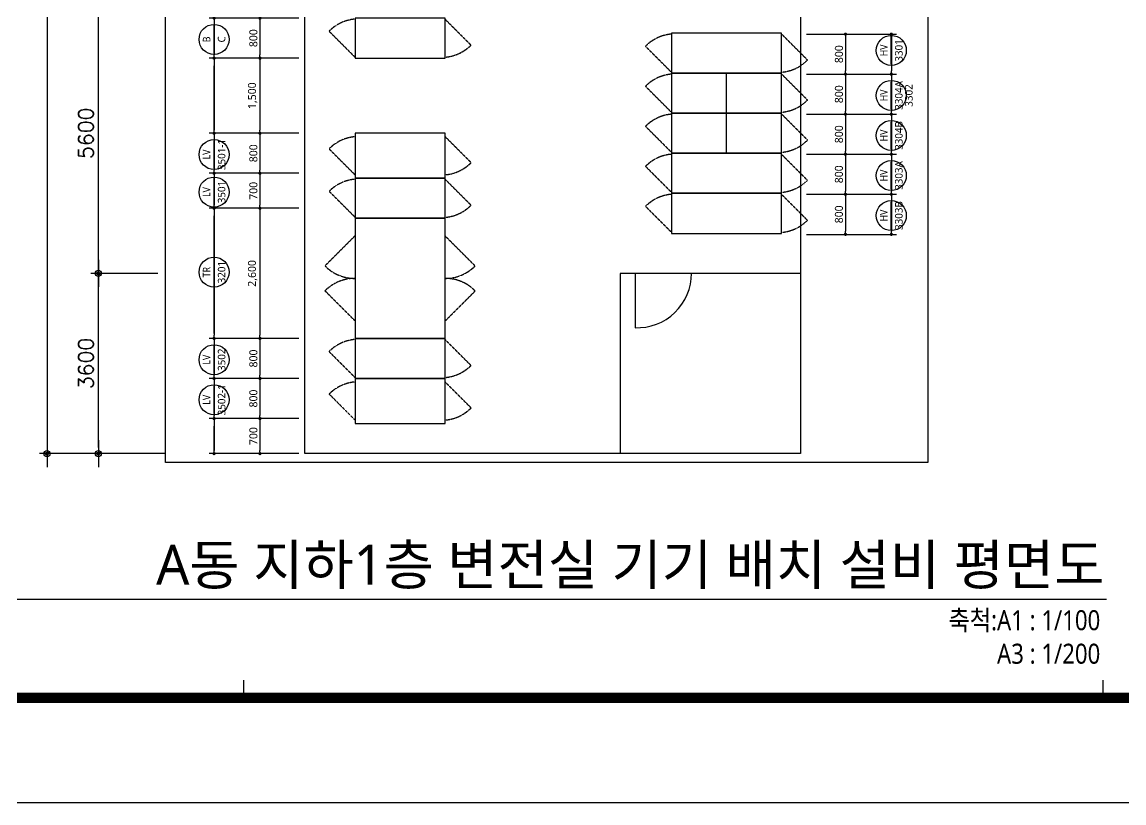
# Model space of a CAD drawing. Header units: millimetres. Extents: x -168200 to -84100, y 0 to 59400.
# Drawn here: x -150806 to -128784, y 0 to 15602 of the extents above; entities that cross this region are included whole.
import ezdxf
from ezdxf.enums import TextEntityAlignment as Align
from ezdxf.xclip import XClip

# ---------------------------------------------------------------- set-up
doc = ezdxf.new("R2010")
doc.units = ezdxf.units.MM
doc.header["$XCLIPFRAME"] = 0
for name, pattern in [('CEN', [62, 60, -1, 0, -1]), ('CENTER', [55, 50, -2, 1, -2]), ('HIDDEN', [0.375, 0.25, -0.125])]:
    doc.linetypes.add(name, pattern=pattern)
doc.layers.get('Defpoints').update_dxf_attribs({"color": 167})
for name, color, linetype in [('arch', 8, 'Continuous'), ('cen', 1, 'CENTER'), ('DIM', 6, 'Continuous'), ('J', 7, 'Continuous'), ('SYM', 3, 'Continuous'), ('TIT', 2, 'Continuous'), ('XR-SHEET-SHT', 5, 'Continuous'), ('XREF', 7, 'CEN')]:
    doc.layers.add(name, color=color, linetype=linetype)
doc.layers.add('XR-SHEET-TEMP', color=171, linetype='Continuous', plot=False)
doc.styles.add('2', font='romanc.shx', dxfattribs={"bigfont": 'gsg1.shx'})
doc.styles.add('arch', font='romans.shx', dxfattribs={"bigfont": 'GHS.SHX'})
doc.styles.add('GHS', font='malgun.ttf')
doc.styles.add('맑은고딕', font='malgun.ttf')
doc.dimstyles.new('Copy of PSD MI', dxfattribs={"dimscale": 100, "dimtxt": 1.5, "dimasz": 0.8, "dimexe": 1.25, "dimexo": 1.5, "dimgap": 0.6, "dimtad": 1, "dimdec": 0, "dimzin": 1, "dimdsep": 46, "dimlunit": 6, "dimtxsty": '맑은고딕', "dimblk": 'DOT', "dimcen": 2.5, "dimadec": 0, "dimazin": 0, "dimtfac": 1, "dimtdec": 0, "dimtix": 1, "dimtmove": 2, "dimatfit": 3, "dimfxl": 1, "dimtolj": 1, "dimtzin": 1, "dimarcsym": 0})
doc.dimstyles.new('치수~', dxfattribs={"dimscale": 200, "dimtxt": 3, "dimasz": 1.2, "dimexe": 1.5, "dimexo": 1.5, "dimgap": 1, "dimtad": 1, "dimdec": 0, "dimrnd": 0.25, "dimzin": 0, "dimdsep": 46, "dimtxsty": '2', "dimblk": 'Dimdot', "dimcen": 5, "dimclrd": 256, "dimclre": 256, "dimclrt": 256, "dimadec": 0, "dimazin": 0, "dimtfac": 1, "dimtdec": 0, "dimtix": 1, "dimtmove": 2, "dimatfit": 1, "dimldrblk": 'DIMDOT1', "dimfxl": 1, "dimtolj": 1, "dimtzin": 0, "dimarcsym": 0})

# ---------------------------------------------------------------- blocks, each defined once
blk = doc.blocks.new('XR-FORM-EE', base_point=(461, 408))
at = {"layer": 'XR-SHEET-SHT', "color": 5}
blk.add_lwpolyline([(0, 118800), (168200, 118800), (168200, 0), (0, 0)], close=True, dxfattribs=at)
at = {"layer": 'XR-SHEET-SHT', "color": 5, "const_width": 400}
blk.add_lwpolyline([(9300, 114600), (163900, 114600), (163900, 4200), (9300, 4200)], close=True, dxfattribs=at)
at = {"layer": 'XR-SHEET-TEMP'}
for p, q in [((43650, 4200), (43650, 4900)), ((78000, 4200), (78000, 4900))]:
    blk.add_line(p, q, dxfattribs=at)
blk = doc.blocks.new('XR-A동', base_point=(461, 408))
at = {"layer": 'arch', "ltscale": 5}
for p, q in [((-58975, 55837), (-58975, 74737)), ((-49075, 70737), (-49075, 55837)), ((-49075, 59437), (-52675, 59437)), ((-52675, 59437), (-52675, 55837)), ((-52379, 59437), (-52379, 58350)), ((-49075, 55837), (-58975, 55837))]:
    blk.add_line(p, q, dxfattribs=at)
blk.add_arc((-52337, 59437), 1087, 267.7706, 0, dxfattribs=at)
blk = doc.blocks.new('Dimdot')
at = {"layer": 'arch', "linetype": 'Continuous'}
blk.add_line((-2.25, 0), (2.25, 0), dxfattribs=at)
for radius in [0.5, 0.25]:
    blk.add_circle((0, 0), radius, dxfattribs=at)
blk = doc.blocks.new('*D10')
at = {"layer": 'arch', "lineweight": -2, "transparency": 16777216}
for p, q in [((-147933, 25880), (-150456, 25880)), ((-150306, 25760), (-150306, 7100)), ((-147933, 6980), (-150456, 6980))]:
    blk.add_line(p, q, dxfattribs=at)
at = {"layer": 'Defpoints', "color": 0, "transparency": 16777216}
for p in [(-147783, 25880), (-150306, 6980), (-147783, 6980)]:
    blk.add_point(p, dxfattribs=at)
at = {"layer": 'arch', "lineweight": -2, "transparency": 16777216, "xscale": 120, "yscale": 120, "zscale": 120}
for p, rotation in [((-150306, 25880), 90), ((-150306, 6980), 270)]:
    blk.add_blockref('Dimdot', p, dxfattribs=dict(at, rotation=rotation))
at = {"layer": 'arch', "transparency": 16777216, "insert": (-150556, 16430), "char_height": 300, "attachment_point": 5, "rotation": 90, "style": 'arch'}
blk.add_mtext('\\A1;18900', dxfattribs=at)
blk = doc.blocks.new('DIMDOT1')
blk.add_hatch(color=256).paths.add_polyline_path([(0.5, 0, 1), (-0.5, 0, 1)])
blk.add_line((-2, 0), (2, 0))
blk.add_circle((0, 0), 0.5)
blk = doc.blocks.new('*D12')
at = {"layer": 'arch', "lineweight": -2, "transparency": 16777216}
for p, q in [((-148089, 10580), (-149430, 10580)), ((-149280, 7100), (-149280, 10460)), ((-148089, 6980), (-149430, 6980))]:
    blk.add_line(p, q, dxfattribs=at)
at = {"layer": 'Defpoints', "color": 0, "transparency": 16777216}
for p in [(-149280, 10580), (-147939, 10580), (-147939, 6980)]:
    blk.add_point(p, dxfattribs=at)
at = {"layer": 'arch', "lineweight": -2, "transparency": 16777216, "xscale": 120, "yscale": 120, "zscale": 120}
for p, rotation in [((-149280, 10580), 90), ((-149280, 6980), 270)]:
    blk.add_blockref('Dimdot', p, dxfattribs=dict(at, rotation=rotation))
at = {"layer": 'arch', "transparency": 16777216, "insert": (-149530, 8780), "char_height": 300, "attachment_point": 5, "rotation": 90, "style": 'arch'}
blk.add_mtext('\\A1;3600', dxfattribs=at)
blk = doc.blocks.new('*D15')
at = {"layer": 'arch', "lineweight": -2, "transparency": 16777216}
for p, q in [((-148089, 16180), (-149430, 16180)), ((-149280, 10700), (-149280, 16060)), ((-148089, 10580), (-149430, 10580))]:
    blk.add_line(p, q, dxfattribs=at)
at = {"layer": 'Defpoints', "color": 0, "transparency": 16777216}
for p in [(-149280, 16180), (-147939, 16180), (-147939, 10580)]:
    blk.add_point(p, dxfattribs=at)
at = {"layer": 'arch', "lineweight": -2, "transparency": 16777216, "xscale": 120, "yscale": 120, "zscale": 120}
for p, rotation in [((-149280, 16180), 90), ((-149280, 10580), 270)]:
    blk.add_blockref('Dimdot', p, dxfattribs=dict(at, rotation=rotation))
at = {"layer": 'arch', "transparency": 16777216, "insert": (-149530, 13380), "char_height": 300, "attachment_point": 5, "rotation": 90, "style": 'arch'}
blk.add_mtext('\\A1;5600', dxfattribs=at)
blk = doc.blocks.new('DOT')
at = {"layer": 'cen', "color": 0, "linetype": 'ByBlock'}
blk.add_line((-0.5, 0), (-1, 0), dxfattribs=at)
at = {"layer": 'cen', "color": 0, "linetype": 'ByBlock', "const_width": 0.5}
blk.add_lwpolyline([(-0.25, 0, 1), (0.25, 0, 1)], format="xyb", close=True, dxfattribs=at)
blk = doc.blocks.new('*D58')
at = {"layer": 'Defpoints', "color": 0, "transparency": 16777216}
for p in [(-145151, 7680), (-146051, 6980), (-145151, 6980)]:
    blk.add_point(p, dxfattribs=at)
at = {"layer": 'DIM', "color": 0, "lineweight": -2, "ltscale": 2, "transparency": 16777216}
for p, q in [((-145271, 7680), (-146151, 7680)), ((-146051, 7616), (-146051, 7044)), ((-145271, 6980), (-146151, 6980))]:
    blk.add_line(p, q, dxfattribs=at)
at = {"layer": 'DIM', "color": 0, "lineweight": -2, "transparency": 16777216, "xscale": 64, "yscale": 64, "zscale": 64}
for p, rotation in [((-146051, 7680), 90), ((-146051, 6980), 270)]:
    blk.add_blockref('DOT', p, dxfattribs=dict(at, rotation=rotation))
at = {"layer": 'DIM', "color": 3, "transparency": 16777216, "insert": (-146182, 7330), "char_height": 160, "attachment_point": 5, "rotation": 90, "style": '맑은고딕'}
blk.add_mtext('\\A1;700', dxfattribs=at)
blk = doc.blocks.new('*D59')
at = {"layer": 'Defpoints', "color": 0, "transparency": 16777216}
for p in [(-145151, 8480), (-146051, 7680), (-145151, 7680)]:
    blk.add_point(p, dxfattribs=at)
at = {"layer": 'DIM', "color": 0, "lineweight": -2, "ltscale": 2, "transparency": 16777216}
for p, q in [((-145271, 8480), (-146151, 8480)), ((-146051, 8416), (-146051, 7744)), ((-145271, 7680), (-146151, 7680))]:
    blk.add_line(p, q, dxfattribs=at)
at = {"layer": 'DIM', "color": 0, "lineweight": -2, "transparency": 16777216, "xscale": 64, "yscale": 64, "zscale": 64}
for p, rotation in [((-146051, 8480), 90), ((-146051, 7680), 270)]:
    blk.add_blockref('DOT', p, dxfattribs=dict(at, rotation=rotation))
at = {"layer": 'DIM', "color": 3, "transparency": 16777216, "insert": (-146182, 8080), "char_height": 160, "attachment_point": 5, "rotation": 90, "style": '맑은고딕'}
blk.add_mtext('\\A1;800', dxfattribs=at)
blk = doc.blocks.new('*D60')
at = {"layer": 'Defpoints', "color": 0, "transparency": 16777216}
for p in [(-145151, 9280), (-146051, 8480), (-145151, 8480)]:
    blk.add_point(p, dxfattribs=at)
at = {"layer": 'DIM', "color": 0, "lineweight": -2, "ltscale": 2, "transparency": 16777216}
for p, q in [((-145271, 9280), (-146151, 9280)), ((-146051, 9216), (-146051, 8544)), ((-145271, 8480), (-146151, 8480))]:
    blk.add_line(p, q, dxfattribs=at)
at = {"layer": 'DIM', "color": 0, "lineweight": -2, "transparency": 16777216, "xscale": 64, "yscale": 64, "zscale": 64}
for p, rotation in [((-146051, 9280), 90), ((-146051, 8480), 270)]:
    blk.add_blockref('DOT', p, dxfattribs=dict(at, rotation=rotation))
at = {"layer": 'DIM', "color": 3, "transparency": 16777216, "insert": (-146182, 8880), "char_height": 160, "attachment_point": 5, "rotation": 90, "style": '맑은고딕'}
blk.add_mtext('\\A1;800', dxfattribs=at)
blk = doc.blocks.new('*D61')
at = {"layer": 'Defpoints', "color": 0, "transparency": 16777216}
for p in [(-145151, 13380), (-146051, 12580), (-145151, 12580)]:
    blk.add_point(p, dxfattribs=at)
at = {"layer": 'DIM', "color": 0, "lineweight": -2, "ltscale": 2, "transparency": 16777216}
for p, q in [((-145271, 13380), (-146151, 13380)), ((-146051, 13316), (-146051, 12644)), ((-145271, 12580), (-146151, 12580))]:
    blk.add_line(p, q, dxfattribs=at)
at = {"layer": 'DIM', "color": 0, "lineweight": -2, "transparency": 16777216, "xscale": 64, "yscale": 64, "zscale": 64}
for p, rotation in [((-146051, 13380), 90), ((-146051, 12580), 270)]:
    blk.add_blockref('DOT', p, dxfattribs=dict(at, rotation=rotation))
at = {"layer": 'DIM', "color": 3, "transparency": 16777216, "insert": (-146182, 12980), "char_height": 160, "attachment_point": 5, "rotation": 90, "style": '맑은고딕'}
blk.add_mtext('\\A1;{800}', dxfattribs=at)
blk = doc.blocks.new('*D67')
at = {"layer": 'Defpoints', "color": 0, "transparency": 16777216}
for p in [(-145151, 11880), (-146051, 9280), (-145151, 9280)]:
    blk.add_point(p, dxfattribs=at)
at = {"layer": 'DIM', "color": 0, "lineweight": -2, "ltscale": 2, "transparency": 16777216}
for p, q in [((-145271, 11880), (-146151, 11880)), ((-146051, 11816), (-146051, 9344)), ((-145271, 9280), (-146151, 9280))]:
    blk.add_line(p, q, dxfattribs=at)
at = {"layer": 'DIM', "color": 0, "lineweight": -2, "transparency": 16777216, "xscale": 64, "yscale": 64, "zscale": 64}
for p, rotation in [((-146051, 11880), 90), ((-146051, 9280), 270)]:
    blk.add_blockref('DOT', p, dxfattribs=dict(at, rotation=rotation))
at = {"layer": 'DIM', "color": 3, "transparency": 16777216, "insert": (-146196, 10580), "char_height": 160, "attachment_point": 5, "rotation": 90, "style": '맑은고딕'}
blk.add_mtext('\\A1;2,600', dxfattribs=at)
blk = doc.blocks.new('*D71')
at = {"layer": 'Defpoints', "color": 0, "transparency": 16777216}
for p in [(-145151, 11880), (-146968, 9280), (-145151, 9280)]:
    blk.add_point(p, dxfattribs=at)
at = {"layer": 'DIM', "color": 0, "lineweight": -2, "ltscale": 2, "transparency": 16777216}
for p, q in [((-145271, 11880), (-147068, 11880)), ((-146968, 11816), (-146968, 9344)), ((-145271, 9280), (-147068, 9280))]:
    blk.add_line(p, q, dxfattribs=at)
at = {"layer": 'DIM', "color": 0, "lineweight": -2, "transparency": 16777216, "xscale": 64, "yscale": 64, "zscale": 64}
for p, rotation in [((-146968, 11880), 90), ((-146968, 9280), 270)]:
    blk.add_blockref('DOT', p, dxfattribs=dict(at, rotation=rotation))
blk = doc.blocks.new('*D72')
at = {"layer": 'Defpoints', "color": 0, "transparency": 16777216}
for p in [(-145151, 9280), (-146968, 8480), (-145151, 8480)]:
    blk.add_point(p, dxfattribs=at)
at = {"layer": 'DIM', "color": 0, "lineweight": -2, "ltscale": 2, "transparency": 16777216}
for p, q in [((-145271, 9280), (-147068, 9280)), ((-146968, 9216), (-146968, 8544)), ((-145271, 8480), (-147068, 8480))]:
    blk.add_line(p, q, dxfattribs=at)
at = {"layer": 'DIM', "color": 0, "lineweight": -2, "transparency": 16777216, "xscale": 64, "yscale": 64, "zscale": 64}
for p, rotation in [((-146968, 9280), 90), ((-146968, 8480), 270)]:
    blk.add_blockref('DOT', p, dxfattribs=dict(at, rotation=rotation))
blk = doc.blocks.new('*D73')
at = {"layer": 'Defpoints', "color": 0, "transparency": 16777216}
for p in [(-145151, 8480), (-146968, 7680), (-145151, 7680)]:
    blk.add_point(p, dxfattribs=at)
at = {"layer": 'DIM', "color": 0, "lineweight": -2, "ltscale": 2, "transparency": 16777216}
for p, q in [((-145271, 8480), (-147068, 8480)), ((-146968, 8416), (-146968, 7744)), ((-145271, 7680), (-147068, 7680))]:
    blk.add_line(p, q, dxfattribs=at)
at = {"layer": 'DIM', "color": 0, "lineweight": -2, "transparency": 16777216, "xscale": 64, "yscale": 64, "zscale": 64}
for p, rotation in [((-146968, 8480), 90), ((-146968, 7680), 270)]:
    blk.add_blockref('DOT', p, dxfattribs=dict(at, rotation=rotation))
blk = doc.blocks.new('*D74')
at = {"layer": 'Defpoints', "color": 0, "transparency": 16777216}
for p in [(-145151, 7680), (-146968, 6980), (-145151, 6980)]:
    blk.add_point(p, dxfattribs=at)
at = {"layer": 'DIM', "color": 0, "lineweight": -2, "ltscale": 2, "transparency": 16777216}
for p, q in [((-145271, 7680), (-147068, 7680)), ((-146968, 7616), (-146968, 7044)), ((-145271, 6980), (-147068, 6980))]:
    blk.add_line(p, q, dxfattribs=at)
at = {"layer": 'DIM', "color": 0, "lineweight": -2, "transparency": 16777216, "xscale": 64, "yscale": 64, "zscale": 64}
for p, rotation in [((-146968, 7680), 90), ((-146968, 6980), 270)]:
    blk.add_blockref('DOT', p, dxfattribs=dict(at, rotation=rotation))
blk = doc.blocks.new('*D83')
at = {"layer": 'Defpoints', "color": 0, "transparency": 16777216}
for p in [(-145151, 13380), (-146968, 12580), (-145151, 12580)]:
    blk.add_point(p, dxfattribs=at)
at = {"layer": 'DIM', "color": 0, "lineweight": -2, "ltscale": 2, "transparency": 16777216}
for p, q in [((-145271, 13380), (-147068, 13380)), ((-146968, 13316), (-146968, 12644)), ((-145271, 12580), (-147068, 12580))]:
    blk.add_line(p, q, dxfattribs=at)
at = {"layer": 'DIM', "color": 0, "lineweight": -2, "transparency": 16777216, "xscale": 64, "yscale": 64, "zscale": 64}
for p, rotation in [((-146968, 13380), 90), ((-146968, 12580), 270)]:
    blk.add_blockref('DOT', p, dxfattribs=dict(at, rotation=rotation))
blk = doc.blocks.new('*D56')
at = {"layer": 'Defpoints', "color": 0, "transparency": 16777216}
for p in [(-145151, 12580), (-146051, 11880), (-145151, 11880)]:
    blk.add_point(p, dxfattribs=at)
at = {"layer": 'DIM', "color": 0, "lineweight": -2, "ltscale": 2, "transparency": 16777216}
for p, q in [((-145271, 12580), (-146151, 12580)), ((-146051, 12516), (-146051, 11944)), ((-145271, 11880), (-146151, 11880))]:
    blk.add_line(p, q, dxfattribs=at)
at = {"layer": 'DIM', "color": 0, "lineweight": -2, "transparency": 16777216, "xscale": 64, "yscale": 64, "zscale": 64}
for p, rotation in [((-146051, 12580), 90), ((-146051, 11880), 270)]:
    blk.add_blockref('DOT', p, dxfattribs=dict(at, rotation=rotation))
at = {"layer": 'DIM', "color": 3, "transparency": 16777216, "insert": (-146182, 12230), "char_height": 160, "attachment_point": 5, "rotation": 90, "style": '맑은고딕'}
blk.add_mtext('\\A1;700', dxfattribs=at)
blk = doc.blocks.new('*D57')
at = {"layer": 'Defpoints', "color": 0, "transparency": 16777216}
for p in [(-145151, 12580), (-146968, 11880), (-145151, 11880)]:
    blk.add_point(p, dxfattribs=at)
at = {"layer": 'DIM', "color": 0, "lineweight": -2, "ltscale": 2, "transparency": 16777216}
for p, q in [((-145271, 12580), (-147068, 12580)), ((-146968, 12516), (-146968, 11944)), ((-145271, 11880), (-147068, 11880))]:
    blk.add_line(p, q, dxfattribs=at)
at = {"layer": 'DIM', "color": 0, "lineweight": -2, "transparency": 16777216, "xscale": 64, "yscale": 64, "zscale": 64}
for p, rotation in [((-146968, 12580), 90), ((-146968, 11880), 270)]:
    blk.add_blockref('DOT', p, dxfattribs=dict(at, rotation=rotation))
blk = doc.blocks.new('*D86')
at = {"layer": 'Defpoints', "color": 0, "transparency": 16777216}
for p in [(-145151, 15680), (-146051, 14880), (-145151, 14880)]:
    blk.add_point(p, dxfattribs=at)
at = {"layer": 'DIM', "color": 0, "lineweight": -2, "ltscale": 2, "transparency": 16777216}
for p, q in [((-145271, 15680), (-146151, 15680)), ((-146051, 15616), (-146051, 14944)), ((-145271, 14880), (-146151, 14880))]:
    blk.add_line(p, q, dxfattribs=at)
at = {"layer": 'DIM', "color": 0, "lineweight": -2, "transparency": 16777216, "xscale": 64, "yscale": 64, "zscale": 64}
for p, rotation in [((-146051, 15680), 90), ((-146051, 14880), 270)]:
    blk.add_blockref('DOT', p, dxfattribs=dict(at, rotation=rotation))
at = {"layer": 'DIM', "color": 3, "transparency": 16777216, "insert": (-146182, 15280), "char_height": 160, "attachment_point": 5, "rotation": 90, "style": '맑은고딕'}
blk.add_mtext('\\A1;800', dxfattribs=at)
blk = doc.blocks.new('*D87')
at = {"layer": 'Defpoints', "color": 0, "transparency": 16777216}
for p in [(-145151, 15680), (-146968, 14880), (-145151, 14880)]:
    blk.add_point(p, dxfattribs=at)
at = {"layer": 'DIM', "color": 0, "lineweight": -2, "ltscale": 2, "transparency": 16777216}
for p, q in [((-145271, 15680), (-147068, 15680)), ((-146968, 15616), (-146968, 14944)), ((-145271, 14880), (-147068, 14880))]:
    blk.add_line(p, q, dxfattribs=at)
at = {"layer": 'DIM', "color": 0, "lineweight": -2, "transparency": 16777216, "xscale": 64, "yscale": 64, "zscale": 64}
for p, rotation in [((-146968, 15680), 90), ((-146968, 14880), 270)]:
    blk.add_blockref('DOT', p, dxfattribs=dict(at, rotation=rotation))
blk = doc.blocks.new('*D88')
at = {"layer": 'Defpoints', "color": 0, "transparency": 16777216}
for p in [(-145151, 14880), (-146051, 13380), (-145151, 13380)]:
    blk.add_point(p, dxfattribs=at)
at = {"layer": 'DIM', "color": 0, "lineweight": -2, "ltscale": 2, "transparency": 16777216}
for p, q in [((-145271, 14880), (-146151, 14880)), ((-146051, 14816), (-146051, 13444)), ((-145271, 13380), (-146151, 13380))]:
    blk.add_line(p, q, dxfattribs=at)
at = {"layer": 'DIM', "color": 0, "lineweight": -2, "transparency": 16777216, "xscale": 64, "yscale": 64, "zscale": 64}
for p, rotation in [((-146051, 14880), 90), ((-146051, 13380), 270)]:
    blk.add_blockref('DOT', p, dxfattribs=dict(at, rotation=rotation))
at = {"layer": 'DIM', "color": 3, "transparency": 16777216, "insert": (-146196, 14130), "char_height": 160, "attachment_point": 5, "rotation": 90, "style": '맑은고딕'}
blk.add_mtext('\\A1;1,500', dxfattribs=at)
blk = doc.blocks.new('*D89')
at = {"layer": 'Defpoints', "color": 0, "transparency": 16777216}
for p in [(-145151, 14880), (-146968, 13380), (-145151, 13380)]:
    blk.add_point(p, dxfattribs=at)
at = {"layer": 'DIM', "color": 0, "lineweight": -2, "ltscale": 2, "transparency": 16777216}
for p, q in [((-145271, 14880), (-147068, 14880)), ((-146968, 14816), (-146968, 13444)), ((-145271, 13380), (-147068, 13380))]:
    blk.add_line(p, q, dxfattribs=at)
at = {"layer": 'DIM', "color": 0, "lineweight": -2, "transparency": 16777216, "xscale": 64, "yscale": 64, "zscale": 64}
for p, rotation in [((-146968, 14880), 90), ((-146968, 13380), 270)]:
    blk.add_blockref('DOT', p, dxfattribs=dict(at, rotation=rotation))
blk = doc.blocks.new('*D96')
at = {"layer": 'Defpoints', "color": 0, "transparency": 16777216}
for p in [(-135250, 14560), (-135250, 13760), (-134350, 13760)]:
    blk.add_point(p, dxfattribs=at)
at = {"layer": 'DIM', "color": 0, "lineweight": -2, "ltscale": 2, "transparency": 16777216}
for p, q in [((-135130, 14560), (-134250, 14560)), ((-134350, 14496), (-134350, 13824)), ((-135130, 13760), (-134250, 13760))]:
    blk.add_line(p, q, dxfattribs=at)
at = {"layer": 'DIM', "color": 0, "lineweight": -2, "transparency": 16777216, "xscale": 64, "yscale": 64, "zscale": 64}
for p, rotation in [((-134350, 14560), 90), ((-134350, 13760), 270)]:
    blk.add_blockref('DOT', p, dxfattribs=dict(at, rotation=rotation))
at = {"layer": 'DIM', "color": 3, "transparency": 16777216, "insert": (-134480, 14160), "char_height": 160, "attachment_point": 5, "rotation": 90, "style": '맑은고딕'}
blk.add_mtext('\\A1;800', dxfattribs=at)
blk = doc.blocks.new('*D97')
at = {"layer": 'Defpoints', "color": 0, "transparency": 16777216}
for p in [(-135250, 15360), (-135250, 14560), (-134350, 14560)]:
    blk.add_point(p, dxfattribs=at)
at = {"layer": 'DIM', "color": 0, "lineweight": -2, "ltscale": 2, "transparency": 16777216}
for p, q in [((-135130, 15360), (-134250, 15360)), ((-134350, 15296), (-134350, 14624)), ((-135130, 14560), (-134250, 14560))]:
    blk.add_line(p, q, dxfattribs=at)
at = {"layer": 'DIM', "color": 0, "lineweight": -2, "transparency": 16777216, "xscale": 64, "yscale": 64, "zscale": 64}
for p, rotation in [((-134350, 15360), 90), ((-134350, 14560), 270)]:
    blk.add_blockref('DOT', p, dxfattribs=dict(at, rotation=rotation))
at = {"layer": 'DIM', "color": 3, "transparency": 16777216, "insert": (-134480, 14960), "char_height": 160, "attachment_point": 5, "rotation": 90, "style": '맑은고딕'}
blk.add_mtext('\\A1;800', dxfattribs=at)
blk = doc.blocks.new('*D98')
at = {"layer": 'Defpoints', "color": 0, "transparency": 16777216}
for p in [(-135250, 15360), (-135250, 14560), (-133433, 14560)]:
    blk.add_point(p, dxfattribs=at)
at = {"layer": 'DIM', "color": 0, "lineweight": -2, "ltscale": 2, "transparency": 16777216}
for p, q in [((-135130, 15360), (-133333, 15360)), ((-133433, 15296), (-133433, 14624)), ((-135130, 14560), (-133333, 14560))]:
    blk.add_line(p, q, dxfattribs=at)
at = {"layer": 'DIM', "color": 0, "lineweight": -2, "transparency": 16777216, "xscale": 64, "yscale": 64, "zscale": 64}
for p, rotation in [((-133433, 15360), 90), ((-133433, 14560), 270)]:
    blk.add_blockref('DOT', p, dxfattribs=dict(at, rotation=rotation))
blk = doc.blocks.new('*D99')
at = {"layer": 'Defpoints', "color": 0, "transparency": 16777216}
for p in [(-135250, 14560), (-135250, 13760), (-133433, 13760)]:
    blk.add_point(p, dxfattribs=at)
at = {"layer": 'DIM', "color": 0, "lineweight": -2, "ltscale": 2, "transparency": 16777216}
for p, q in [((-135130, 14560), (-133333, 14560)), ((-133433, 14496), (-133433, 13824)), ((-135130, 13760), (-133333, 13760))]:
    blk.add_line(p, q, dxfattribs=at)
at = {"layer": 'DIM', "color": 0, "lineweight": -2, "transparency": 16777216, "xscale": 64, "yscale": 64, "zscale": 64}
for p, rotation in [((-133433, 14560), 90), ((-133433, 13760), 270)]:
    blk.add_blockref('DOT', p, dxfattribs=dict(at, rotation=rotation))
blk = doc.blocks.new('*D100')
at = {"layer": 'Defpoints', "color": 0, "transparency": 16777216}
for p in [(-135250, 13760), (-135250, 12960), (-134350, 12960)]:
    blk.add_point(p, dxfattribs=at)
at = {"layer": 'DIM', "color": 0, "lineweight": -2, "ltscale": 2, "transparency": 16777216}
for p, q in [((-135130, 13760), (-134250, 13760)), ((-134350, 13696), (-134350, 13024)), ((-135130, 12960), (-134250, 12960))]:
    blk.add_line(p, q, dxfattribs=at)
at = {"layer": 'DIM', "color": 0, "lineweight": -2, "transparency": 16777216, "xscale": 64, "yscale": 64, "zscale": 64}
for p, rotation in [((-134350, 13760), 90), ((-134350, 12960), 270)]:
    blk.add_blockref('DOT', p, dxfattribs=dict(at, rotation=rotation))
at = {"layer": 'DIM', "color": 3, "transparency": 16777216, "insert": (-134480, 13360), "char_height": 160, "attachment_point": 5, "rotation": 90, "style": '맑은고딕'}
blk.add_mtext('\\A1;800', dxfattribs=at)
blk = doc.blocks.new('*D101')
at = {"layer": 'Defpoints', "color": 0, "transparency": 16777216}
for p in [(-135250, 13760), (-135250, 12960), (-133433, 12960)]:
    blk.add_point(p, dxfattribs=at)
at = {"layer": 'DIM', "color": 0, "lineweight": -2, "ltscale": 2, "transparency": 16777216}
for p, q in [((-135130, 13760), (-133333, 13760)), ((-133433, 13696), (-133433, 13024)), ((-135130, 12960), (-133333, 12960))]:
    blk.add_line(p, q, dxfattribs=at)
at = {"layer": 'DIM', "color": 0, "lineweight": -2, "transparency": 16777216, "xscale": 64, "yscale": 64, "zscale": 64}
for p, rotation in [((-133433, 13760), 90), ((-133433, 12960), 270)]:
    blk.add_blockref('DOT', p, dxfattribs=dict(at, rotation=rotation))
blk = doc.blocks.new('*D102')
at = {"layer": 'Defpoints', "color": 0, "transparency": 16777216}
for p in [(-135250, 12960), (-135250, 12160), (-134350, 12160)]:
    blk.add_point(p, dxfattribs=at)
at = {"layer": 'DIM', "color": 0, "lineweight": -2, "ltscale": 2, "transparency": 16777216}
for p, q in [((-135130, 12960), (-134250, 12960)), ((-134350, 12896), (-134350, 12224)), ((-135130, 12160), (-134250, 12160))]:
    blk.add_line(p, q, dxfattribs=at)
at = {"layer": 'DIM', "color": 0, "lineweight": -2, "transparency": 16777216, "xscale": 64, "yscale": 64, "zscale": 64}
for p, rotation in [((-134350, 12960), 90), ((-134350, 12160), 270)]:
    blk.add_blockref('DOT', p, dxfattribs=dict(at, rotation=rotation))
at = {"layer": 'DIM', "color": 3, "transparency": 16777216, "insert": (-134480, 12560), "char_height": 160, "attachment_point": 5, "rotation": 90, "style": '맑은고딕'}
blk.add_mtext('\\A1;800', dxfattribs=at)
blk = doc.blocks.new('*D103')
at = {"layer": 'Defpoints', "color": 0, "transparency": 16777216}
for p in [(-135250, 12960), (-135250, 12160), (-133433, 12160)]:
    blk.add_point(p, dxfattribs=at)
at = {"layer": 'DIM', "color": 0, "lineweight": -2, "ltscale": 2, "transparency": 16777216}
for p, q in [((-135130, 12960), (-133333, 12960)), ((-133433, 12896), (-133433, 12224)), ((-135130, 12160), (-133333, 12160))]:
    blk.add_line(p, q, dxfattribs=at)
at = {"layer": 'DIM', "color": 0, "lineweight": -2, "transparency": 16777216, "xscale": 64, "yscale": 64, "zscale": 64}
for p, rotation in [((-133433, 12960), 90), ((-133433, 12160), 270)]:
    blk.add_blockref('DOT', p, dxfattribs=dict(at, rotation=rotation))
blk = doc.blocks.new('*D104')
at = {"layer": 'Defpoints', "color": 0, "transparency": 16777216}
for p in [(-135250, 12160), (-135250, 11360), (-134350, 11360)]:
    blk.add_point(p, dxfattribs=at)
at = {"layer": 'DIM', "color": 0, "lineweight": -2, "ltscale": 2, "transparency": 16777216}
for p, q in [((-135130, 12160), (-134250, 12160)), ((-134350, 12096), (-134350, 11424)), ((-135130, 11360), (-134250, 11360))]:
    blk.add_line(p, q, dxfattribs=at)
at = {"layer": 'DIM', "color": 0, "lineweight": -2, "transparency": 16777216, "xscale": 64, "yscale": 64, "zscale": 64}
for p, rotation in [((-134350, 12160), 90), ((-134350, 11360), 270)]:
    blk.add_blockref('DOT', p, dxfattribs=dict(at, rotation=rotation))
at = {"layer": 'DIM', "color": 3, "transparency": 16777216, "insert": (-134480, 11760), "char_height": 160, "attachment_point": 5, "rotation": 90, "style": '맑은고딕'}
blk.add_mtext('\\A1;800', dxfattribs=at)
blk = doc.blocks.new('*D105')
at = {"layer": 'Defpoints', "color": 0, "transparency": 16777216}
for p in [(-135250, 12160), (-135250, 11360), (-133433, 11360)]:
    blk.add_point(p, dxfattribs=at)
at = {"layer": 'DIM', "color": 0, "lineweight": -2, "ltscale": 2, "transparency": 16777216}
for p, q in [((-135130, 12160), (-133333, 12160)), ((-133433, 12096), (-133433, 11424)), ((-135130, 11360), (-133333, 11360))]:
    blk.add_line(p, q, dxfattribs=at)
at = {"layer": 'DIM', "color": 0, "lineweight": -2, "transparency": 16777216, "xscale": 64, "yscale": 64, "zscale": 64}
for p, rotation in [((-133433, 12160), 90), ((-133433, 11360), 270)]:
    blk.add_blockref('DOT', p, dxfattribs=dict(at, rotation=rotation))

msp = doc.modelspace()

# ---------------------------------------------------------------- linework, layer by layer
at = {"layer": 'DIM'}
for p, q in [((-146968, 14980.2, 0), (-146968, 15530.2)), ((-133434, 14760.2, 0), (-133434, 15310.2)), ((-133434, 14760.2, 0), (-133434, 15310.2)), ((-146968, 13362.5, 0), (-146968, 14730.2, 0)), ((-133434, 13860.2, 0), (-133434, 14410.2)), ((-133434, 13060.2, 0), (-133434, 13610.2)), ((-146968, 12680.2, 0), (-146968, 13230.2)), ((-133434, 12260.2, 0), (-133434, 12810.2)), ((-146968, 11930.2, 0), (-146968, 12480.2)), ((-133434, 11460.2, 0), (-133434, 12010.2)), ((-146968, 9380.2, 0), (-146968, 11730.2, 0)), ((-146968, 10330.2, 0), (-146968, 10880.2, 0)), ((-146968, 8580.2, 0), (-146968, 9130.2, 0)), ((-146968, 8580.2, 0), (-146968, 9130.2, 0)), ((-146968, 7780.2, 0), (-146968, 8330.2, 0)), ((-146968, 7780.2, 0), (-146968, 8330.2, 0)), ((-146968, 6962.5, 0), (-146968, 7530.2, 0))]:
    msp.add_line(p, q, dxfattribs=at)
for centre in [(-146968, 15255.2, 0), (-133434, 15035.2, 0), (-133434, 14135.2, 0), (-133434, 13335.2, 0), (-146968, 12955.2, 0), (-133434, 12535.2, 0), (-146968, 12205.2, 0), (-133434, 11735.2, 0), (-146968, 10605.2, 0), (-146968, 8855.2, 0), (-146968, 8055.2, 0)]:
    msp.add_circle(centre, 300, dxfattribs=at)
at = {"layer": 'J', "color": 3}
for p, q in [((-136726.9, 13780.2), (-136726.9, 14580.2)), ((-136726.9, 12980.2), (-136726.9, 13780.2))]:
    msp.add_line(p, q, dxfattribs=at)
for points in [[(-144150.9, 15680.2), (-144150.9, 14880.2), (-142350.9, 14880.2), (-142350.9, 15680.2)], [(-137826.9, 15380.2), (-137826.9, 14580.2), (-135626.9, 14580.2), (-135626.9, 15380.2)], [(-137826.9, 14580.2), (-137826.9, 13780.2), (-135626.9, 13780.2), (-135626.9, 14580.2)], [(-137826.9, 13780.2), (-137826.9, 12980.2), (-135626.9, 12980.2), (-135626.9, 13780.2)], [(-144150.9, 13380.2), (-144150.9, 12480.2), (-142350.9, 12480.2), (-142350.9, 13380.2)], [(-137826.9, 12980.2), (-137826.9, 12180.2), (-135626.9, 12180.2), (-135626.9, 12980.2)], [(-144150.9, 12480.2), (-144150.9, 11680.2), (-142350.9, 11680.2), (-142350.9, 12480.2)], [(-137826.9, 12180.2), (-137826.9, 11380.2), (-135626.9, 11380.2), (-135626.9, 12180.2)], [(-144150.9, 11680.2), (-144150.9, 9280.2), (-142350.9, 9280.2), (-142350.9, 11680.2)], [(-144150.9, 9280.2), (-144150.9, 8480.2), (-142350.9, 8480.2), (-142350.9, 9280.2)], [(-144150.9, 8480.2), (-144150.9, 7580.2), (-142350.9, 7580.2), (-142350.9, 8480.2)]]:
    msp.add_lwpolyline(points, close=True, dxfattribs=at)
at = {"layer": 'SYM', "color": 6, "linetype": 'HIDDEN'}
for p, q in [((-141832.2, 15141.5), (-142350.9, 15660.2)), ((-144669.7, 15419), (-144150.9, 14900.2)), ((-135108.2, 14841.5), (-135626.9, 15360.2)), ((-138345.7, 15119), (-137826.9, 14600.2)), ((-135108.2, 14041.5), (-135626.9, 14560.2)), ((-138345.7, 14319), (-137826.9, 13800.2)), ((-135108.2, 13241.5), (-135626.9, 13760.2)), ((-138345.7, 13519), (-137826.9, 13000.2)), ((-141832.2, 12791.5), (-142350.9, 13310.2)), ((-144669.7, 13069), (-144150.9, 12550.2)), ((-135108.2, 12441.5), (-135626.9, 12960.2)), ((-138345.7, 12719), (-137826.9, 12200.2)), ((-141832.2, 11941.5), (-142350.9, 12460.2)), ((-144669.7, 12219), (-144150.9, 11700.2)), ((-135108.2, 11641.5), (-135626.9, 12160.2)), ((-138345.7, 11919), (-137826.9, 11400.2)), ((-144150.9, 11330.2), (-144752, 10729.2)), ((-142350.9, 11330.2), (-141749.9, 10729.2)), ((-144150.9, 9630.2), (-144752, 10231.3)), ((-142350.9, 9630.2), (-141749.9, 10231.3)), ((-141832.2, 8741.5), (-142350.9, 9260.2)), ((-144669.7, 9019), (-144150.9, 8500.2)), ((-141832.2, 7891.5), (-142350.9, 8410.2)), ((-144669.7, 8169), (-144150.9, 7650.2))]:
    msp.add_line(p, q, dxfattribs=at)
for centre, radius, start, end in [((-144079.9, 14829.2), 834, 94.88242, 135), ((-137756, 14529.2), 834, 94.88242, 135), ((-142421.9, 15731.2), 834, 274.88242, 315), ((-135697.9, 15431.2), 834, 274.88242, 315), ((-137756, 13729.2), 834, 94.88242, 135), ((-135697.9, 14631.2), 834, 274.88242, 315), ((-137756, 12929.2), 834, 94.88242, 135), ((-144079.9, 12479.2), 834, 94.88242, 135), ((-135697.9, 13831.2), 834, 274.88242, 315), ((-142421.9, 13381.2), 834, 274.88242, 315), ((-137756, 12129.2), 834, 94.88242, 135), ((-144079.9, 11629.2), 834, 94.88242, 135), ((-135697.9, 13031.2), 834, 274.88242, 315), ((-137756, 11329.2), 834, 94.88242, 135), ((-142421.9, 12531.2), 834, 274.88242, 315), ((-135697.9, 12231.2), 834, 274.88242, 315), ((-144150.9, 11330.2), 850, 225, 270), ((-142350.9, 11330.2), 850, 270, 315), ((-144150.9, 9630.2), 850, 90, 135), ((-142350.9, 9630.2), 850, 45, 90), ((-144079.9, 8429.2), 834, 94.88242, 135), ((-142421.9, 9331.2), 834, 274.88242, 315), ((-144079.9, 7579.2), 834, 94.88242, 135), ((-142421.9, 8481.2), 834, 274.88242, 315)]:
    msp.add_arc(centre, radius, start, end, dxfattribs=at)
at = {"layer": 'TIT'}
msp.add_line((-150967.3, 4069.9), (-129130.7, 4069.9), dxfattribs=at)
at = {"layer": 'XREF', "color": 1}
msp.add_lwpolyline([(-147939, 26932.8), (-132702.5, 26932.8), (-132702.5, 6805), (-147939, 6805)], close=True, dxfattribs=at)

# ---------------------------------------------------------------- block references
at = {"layer": 'XREF', "xscale": 0.5, "yscale": 0.5, "zscale": 0.5}
msp.add_blockref('XR-FORM-EE', (-167969.5, 204.2), dxfattribs=at)
at = {"layer": 'XREF'}
ref = msp.add_blockref('XR-A동', (-85715, -48448.1), dxfattribs=at)
XClip(ref).set_block_clipping_path([(-66662.1257610949, 49231.1722187009), (-44524.900792848, 80897.6662130143)])

# ---------------------------------------------------------------- texts
at = {"layer": 'DIM', "color": 3, "style": 'GHS', "width": 0.9}
for s, p in [('B', (-147118, 15255.2, 0)), ('HV', (-133584, 15035.2, 0)), ('HV', (-133584, 14135.2, 0)), ('HV', (-133584, 13335.2, 0)), ('LV', (-147118, 12955.2, 0)), ('HV', (-133584, 12535.2, 0)), ('LV', (-147118, 12205.2, 0)), ('HV', (-133584, 11735.2, 0)), ('TR', (-147118, 10605.2, 0)), ('LV', (-147118, 8855.2, 0)), ('LV', (-147118, 8055.2, 0))]:
    msp.add_text(s, height=150, rotation=90, dxfattribs=at).set_placement(p, align=Align.MIDDLE)
at = {"layer": 'DIM', "color": 3, "style": 'GHS'}
for s, p in [('C', (-146818, 15255.2, 0)), ('3301', (-133284, 15035.2, 0)), ('3304A', (-133284, 14135.2, 0)), ('3302', (-133084, 14135.2, 0)), ('3304B', (-133284, 13335.2, 0)), ('3501-1', (-146818, 12955.2, 0)), ('3303A', (-133284, 12535.2, 0)), ('3501', (-146818, 12205.2, 0)), ('3303B', (-133284, 11735.2, 0)), ('3201', (-146818, 10605.2, 0)), ('3502', (-146818, 8855.2, 0)), ('3502-1', (-146818, 8055.2, 0))]:
    msp.add_text(s, height=150, rotation=90, dxfattribs=at).set_placement(p, align=Align.MIDDLE)
at = {"layer": 'TIT', "style": 'GHS'}
msp.add_text('A동 지하1층 변전실 기기 배치 설비 평면도', height=800, dxfattribs=at).set_placement((-129176.6, 4759.8), align=Align.MIDDLE_RIGHT)
at = {"layer": 'TIT', "style": 'GHS', "width": 0.85}
for s, p in [('축척:A1 : 1/100', (-129257.7, 3451.1)), ('A3 : 1/200', (-129257.7, 2782))]:
    msp.add_text(s, height=400, dxfattribs=at).set_placement(p, align=Align.RIGHT)

# ---------------------------------------------------------------- dimensions: what is measured, and where the dimension line sits
at = {"layer": 'arch'}
for base, p1, p2, picture, middle in [((-150306, 6980.2), (-147782.7, 25880.2), (-147782.7, 6980.2), '*D10', (-150556, 16430.2)), ((-149280.1, 16180.2), (-147939, 10580.2), (-147939, 16180.2), '*D15', (-149530.1, 13380.2)), ((-149280.1, 10580.2), (-147939, 6980.2), (-147939, 10580.2), '*D12', (-149530.1, 8780.2))]:
    dim = msp.add_linear_dim(base=base, p1=p1, p2=p2, angle=90, dimstyle='치수~', override={"dimscale": 100, "dimtxsty": 'arch', "dimblk": 'Dimdot'}, dxfattribs=at)
    dim.commit()
    dim.dimension.update_dxf_attribs({"geometry": picture, "text_midpoint": middle})
at = {"layer": 'DIM', "color": 6, "ltscale": 2}
for base, p1, p2, text, override, picture, middle in [((-146968, 14880.2), (-145151.5, 15680.2), (-145151.5, 14880.2, 0), ' ', {"dimscale": 80, "dimtxt": 2, "dimblk": 'DOT', "dimclrt": 3, "dimfxl": 0.18}, '*D87', (-146318.5, 14980.2)), ((-133433.3, 14560.2), (-135249.9, 15360.2), (-135249.9, 14560.2, 0), ' ', {"dimscale": 80, "dimtxt": 2, "dimblk": 'DOT', "dimclrt": 3, "dimfxl": 0.18}, '*D98', (-134082.8, 14960.2)), ((-146968, 13380.2), (-145150.9, 14880.2), (-145150.9, 13380.2, 0), ' ', {"dimscale": 80, "dimtxt": 2, "dimblk": 'DOT', "dimclrt": 3, "dimfxl": 0.18}, '*D89', (-146318, 13380.2)), ((-133433.3, 13760.2), (-135249.9, 14560.2), (-135249.9, 13760.2, 0), ' ', {"dimscale": 80, "dimtxt": 2, "dimblk": 'DOT', "dimclrt": 3, "dimfxl": 0.18}, '*D99', (-134082.8, 13860.2)), ((-133433.3, 12960.2), (-135249.9, 13760.2), (-135249.9, 12960.2, 0), ' ', {"dimscale": 80, "dimtxt": 2, "dimblk": 'DOT', "dimclrt": 3, "dimfxl": 0.18}, '*D101', (-134082.8, 13060.2)), ((-146968, 12580.2), (-145151.5, 13380.2), (-145151.5, 12580.2, 0), ' ', {"dimscale": 80, "dimtxt": 2, "dimblk": 'DOT', "dimclrt": 3, "dimfxl": 0.18}, '*D83', (-146318.5, 12680.2)), ((-146051.5, 12580.2), (-145150.9, 13380.2), (-145150.9, 12580.2), '{<>}', {"dimscale": 80, "dimtxt": 2, "dimtxsty": '맑은고딕', "dimblk": 'DOT', "dimclrt": 3, "dimfxl": 0.18}, '*D61', (-146182.2, 12980.2)), ((-133433.3, 12160.2), (-135249.9, 12960.2), (-135249.9, 12160.2, 0), ' ', {"dimscale": 80, "dimtxt": 2, "dimblk": 'DOT', "dimclrt": 3, "dimfxl": 0.18}, '*D103', (-134082.8, 12260.2)), ((-146968, 11880.2), (-145151.5, 12580.2), (-145151.5, 11880.2, 0), ' ', {"dimscale": 80, "dimtxt": 2, "dimblk": 'DOT', "dimclrt": 3, "dimfxl": 0.18}, '*D57', (-146318.5, 12280.2)), ((-133433.3, 11360.2), (-135249.9, 12160.2), (-135249.9, 11360.2, 0), ' ', {"dimscale": 80, "dimtxt": 2, "dimblk": 'DOT', "dimclrt": 3, "dimfxl": 0.18}, '*D105', (-134082.8, 11460.2)), ((-146968, 9280.2), (-145150.9, 11880.2), (-145150.9, 9280.2, 0), ' ', {"dimscale": 80, "dimtxt": 2, "dimblk": 'DOT', "dimclrt": 3, "dimfxl": 0.18}, '*D71', (-146318, 11180.2)), ((-146968, 8480.2), (-145150.9, 9280.2), (-145150.9, 8480.2, 0), ' ', {"dimscale": 80, "dimtxt": 2, "dimblk": 'DOT', "dimclrt": 3, "dimfxl": 0.18}, '*D72', (-146318, 8580.2)), ((-146968, 7680.2), (-145150.9, 8480.2), (-145150.9, 7680.2, 0), ' ', {"dimscale": 80, "dimtxt": 2, "dimblk": 'DOT', "dimclrt": 3, "dimfxl": 0.18}, '*D73', (-146318, 7780.2)), ((-146968, 6980.2), (-145150.9, 7680.2), (-145150.9, 6980.2, 0), ' ', {"dimscale": 80, "dimtxt": 2, "dimblk": 'DOT', "dimclrt": 3, "dimfxl": 0.18}, '*D74', (-146318, 6980.2))]:
    dim = msp.add_linear_dim(base=base, p1=p1, p2=p2, angle=270, text=text, dimstyle='Copy of PSD MI', override=override, dxfattribs=at)
    dim.commit()
    dim.dimension.update_dxf_attribs({"geometry": picture, "text_midpoint": middle})
for base, p1, p2, picture, middle in [((-146051.5, 14880.2), (-145150.9, 15680.2), (-145150.9, 14880.2), '*D86', (-146182.2, 15280.2)), ((-134349.8, 14560.2), (-135250.4, 15360.2), (-135250.4, 14560.2), '*D97', (-134480.5, 14960.2)), ((-146051.5, 13380.2), (-145150.9, 14880.2), (-145150.9, 13380.2), '*D88', (-146196, 14130.2)), ((-134349.8, 13760.2), (-135250.4, 14560.2), (-135250.4, 13760.2), '*D96', (-134480.5, 14160.2)), ((-134349.8, 12960.2), (-135250.4, 13760.2), (-135250.4, 12960.2), '*D100', (-134480.5, 13360.2)), ((-134349.8, 12160.2), (-135250.4, 12960.2), (-135250.4, 12160.2), '*D102', (-134480.5, 12560.2)), ((-146051.5, 11880.2), (-145150.9, 12580.2), (-145150.9, 11880.2), '*D56', (-146182.2, 12230.2)), ((-134349.8, 11360.2), (-135250.4, 12160.2), (-135250.4, 11360.2), '*D104', (-134480.5, 11760.2)), ((-146051.5, 9280.2), (-145150.9, 11880.2), (-145150.9, 9280.2), '*D67', (-146195.6, 10580.2)), ((-146051.5, 8480.2), (-145150.9, 9280.2), (-145150.9, 8480.2), '*D60', (-146182.2, 8880.2)), ((-146051.5, 7680.2), (-145150.9, 8480.2), (-145150.9, 7680.2), '*D59', (-146182.2, 8080.2)), ((-146051.5, 6980.2), (-145150.9, 7680.2), (-145150.9, 6980.2), '*D58', (-146182.2, 7330.2))]:
    dim = msp.add_linear_dim(base=base, p1=p1, p2=p2, angle=270, dimstyle='Copy of PSD MI', override={"dimscale": 80, "dimtxt": 2, "dimblk": 'DOT', "dimclrt": 3, "dimfxl": 0.18}, dxfattribs=at)
    dim.commit()
    dim.dimension.update_dxf_attribs({"geometry": picture, "text_midpoint": middle})

doc.saveas('drawing.dxf')
